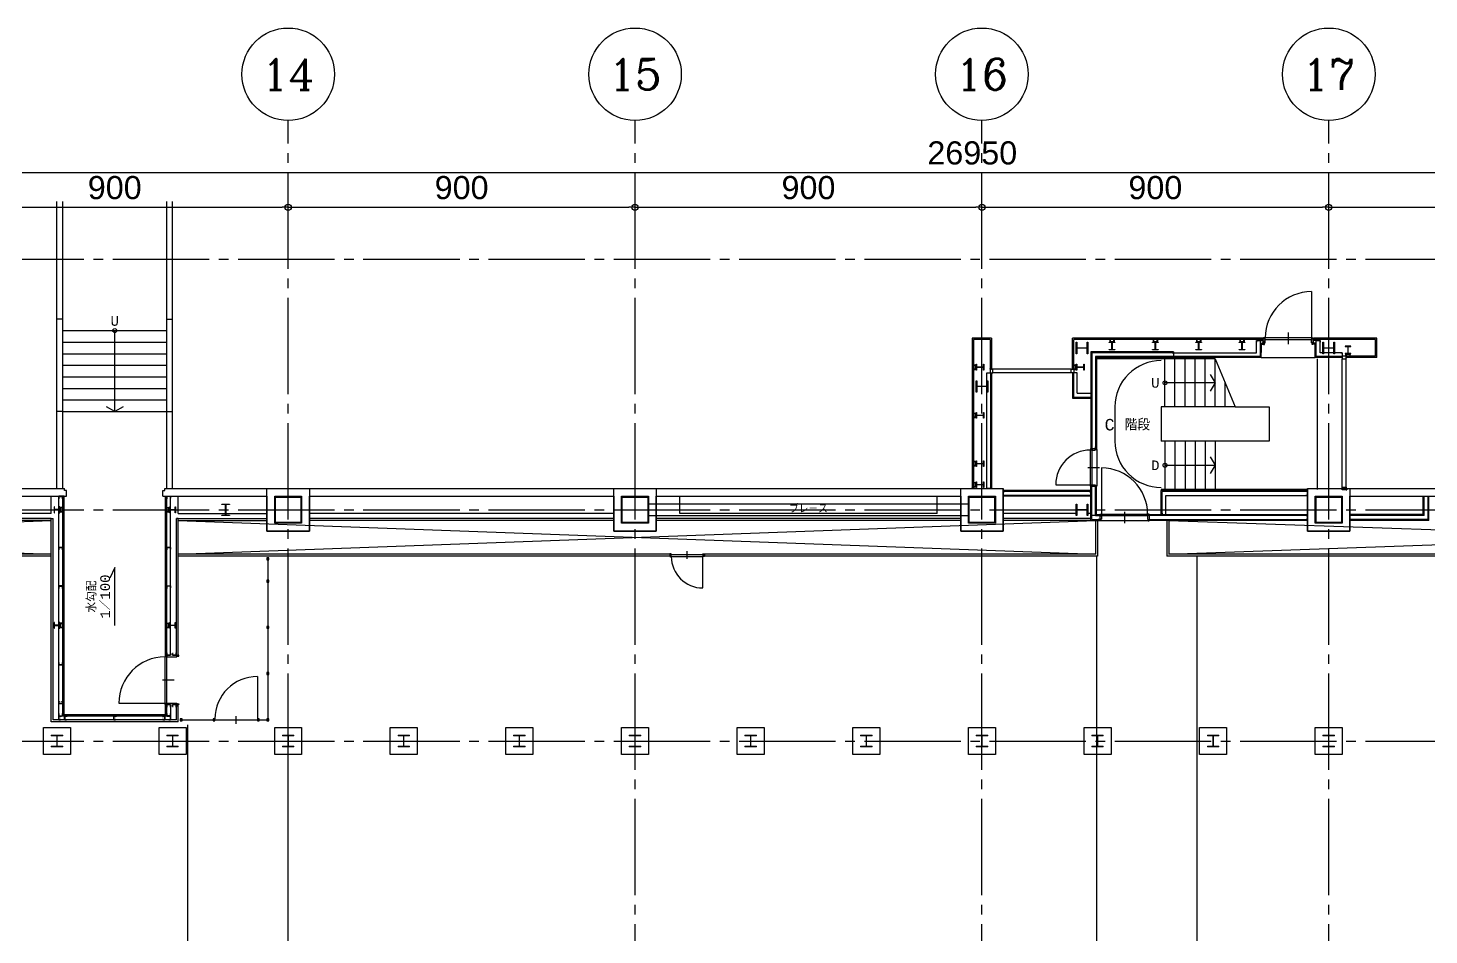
# Model space of a CAD drawing. Header units: millimetres. Extents: x -8103 to 195597, y 6477 to 112111.
# Drawn here: x 11085 to 14720, y 17647 to 20000 of the extents above; entities that cross this region are included whole.
import ezdxf
from ezdxf.enums import TextEntityAlignment as Align

# ---------------------------------------------------------------- set-up
doc = ezdxf.new("R2010")
doc.units = ezdxf.units.MM
doc.header["$LTSCALE"] = 100
doc.linetypes.add('X-N-FAB-L10$0$COL-CEN-LIN', pattern=[3.25, 2.5, -0.25, 0.25, -0.25])
for name, color, linetype in [('0-XREF', 7, 'Continuous'), ('X-N-FAB-L10$0$0-MC', 8, 'Continuous'), ('X-N-FAB-L10$0$0-NC', 8, 'Continuous'), ('X-N-FAB-L10$0$08', 8, 'Continuous'), ('X-N-FAB-L10$0$BEAM', 8, 'Continuous'), ('X-N-FAB-L10$0$BLOCK', 8, 'Continuous'), ('X-N-FAB-L10$0$CCL', 8, 'X-N-FAB-L10$0$COL-CEN-LIN'), ('X-N-FAB-L10$0$COL', 8, 'Continuous'), ('X-N-FAB-L10$0$COL-S', 8, 'Continuous')]:
    doc.layers.add(name, color=color, linetype=linetype)
doc.layers.add('X-N-FAB-L10$0$A-BLOCK', color=8, linetype='Continuous', plot=False)
doc.layers.add('X-N-FAB-L10$0$DIM', color=8, linetype='Continuous', plot=False)
doc.layers.add('X-N-FAB-L10$0$STEEL1', color=8, linetype='Continuous', lineweight=0)
doc.styles.add('X-N-FAB-L10$0$ATS', font='monotxt.shx', dxfattribs={"bigfont": 'BIGFONT.shx'})
doc.styles.add('X-N-FAB-L10$0$COL-NUM', font='romanc')
doc.styles.add('X-N-FAB-L10$0$DimStyUse', font='romans.shx', dxfattribs={"width": 0.7})
doc.styles.add('X-N-FAB-L10$0$Gen-Text', font='arial.ttf', dxfattribs={"height": 2.5})
doc.dimstyles.new('X-N-FAB-L10$0$cirl', dxfattribs={"dimtxt": 200, "dimasz": 50, "dimexe": 50, "dimexo": 0, "dimgap": 20, "dimtad": 1, "dimdsep": 46, "dimtxsty": 'X-N-FAB-L10$0$DimStyUse', "dimblk": 'X-N-FAB-L10$0$_Origin', "dimcen": 10, "dimdle": 50, "dimclrt": 2, "dimazin": 0, "dimtfac": 1, "dimtix": 1, "dimtmove": 2, "dimatfit": 3, "dimfxl": 10, "dimtolj": 1, "dimarcsym": 0})

# ---------------------------------------------------------------- blocks, each defined once
blk = doc.blocks.new('X-N-FAB-L10$0$_Origin')
at = {"color": 0, "linetype": 'ByBlock', "lineweight": -2}
blk.add_line((0, 0), (-1, 0), dxfattribs=at)
blk.add_circle((0, 0), 0.5, dxfattribs=at)
blk = doc.blocks.new('*D127')
at = {"layer": 'X-N-FAB-L10$0$DIM', "color": 0, "lineweight": -2, "transparency": 16777216}
for p, q in [((-26950, 8935), (-26950, 9045)), ((-26934, 9025), (-16, 9025)), ((0, 8935), (0, 9045))]:
    blk.add_line(p, q, dxfattribs=at)
at = {"layer": 'X-N-FAB-L10$0$DIM', "color": 0, "lineweight": -2, "transparency": 16777216, "xscale": 16, "yscale": 16, "zscale": 16, "rotation": 180}
blk.add_blockref('X-N-FAB-L10$0$_Origin', (-26950, 9025), dxfattribs=at)
at = {"layer": 'X-N-FAB-L10$0$DIM', "color": 0, "lineweight": -2, "transparency": 16777216, "xscale": 16, "yscale": 16, "zscale": 16}
blk.add_blockref('X-N-FAB-L10$0$_Origin', (0, 9025), dxfattribs=at)
at = {"layer": 'X-N-FAB-L10$0$DIM', "color": 2, "transparency": 16777216, "insert": (-13475, 9075.6), "char_height": 2.5, "attachment_point": 5, "style": 'X-N-FAB-L10$0$Gen-Text'}
blk.add_mtext('\\A1;{\\H24x;26950}', dxfattribs=at)
blk = doc.blocks.new('*D140')
at = {"layer": 'X-N-FAB-L10$0$DIM', "color": 0, "lineweight": -2, "transparency": 16777216}
for p, q in [((-16150, 8845), (-16150, 8955)), ((-15250, 8845), (-15250, 8955)), ((-16134, 8935), (-15266, 8935))]:
    blk.add_line(p, q, dxfattribs=at)
at = {"layer": 'X-N-FAB-L10$0$DIM', "color": 0, "lineweight": -2, "transparency": 16777216, "xscale": 16, "yscale": 16, "zscale": 16, "rotation": 180}
blk.add_blockref('X-N-FAB-L10$0$_Origin', (-16150, 8935), dxfattribs=at)
at = {"layer": 'X-N-FAB-L10$0$DIM', "color": 0, "lineweight": -2, "transparency": 16777216, "xscale": 16, "yscale": 16, "zscale": 16}
blk.add_blockref('X-N-FAB-L10$0$_Origin', (-15250, 8935), dxfattribs=at)
at = {"layer": 'X-N-FAB-L10$0$DIM', "color": 2, "transparency": 16777216, "insert": (-15700, 8985.6), "char_height": 2.5, "attachment_point": 5, "style": 'X-N-FAB-L10$0$Gen-Text'}
blk.add_mtext('\\A1;{\\H24x;900}', dxfattribs=at)
blk = doc.blocks.new('X-N-FAB-L10$0$cn-y')
at = {"layer": 'X-N-FAB-L10$0$0-MC'}
blk.add_circle((-50, 0), 50, dxfattribs=at)
at = {"layer": 'X-N-FAB-L10$0$0-NC', "style": 'X-N-FAB-L10$0$COL-NUM'}
blk.add_attdef('GRID-Y', text='', height=50, dxfattribs=at).set_placement((-50, 0), align=Align.MIDDLE_CENTER)
blk = doc.blocks.new('*D141')
at = {"layer": 'X-N-FAB-L10$0$DIM', "color": 0, "lineweight": -2, "transparency": 16777216}
for p, q in [((-15250, 8845), (-15250, 8955)), ((-14350, 8845), (-14350, 8955)), ((-15234, 8935), (-14366, 8935))]:
    blk.add_line(p, q, dxfattribs=at)
at = {"layer": 'X-N-FAB-L10$0$DIM', "color": 0, "lineweight": -2, "transparency": 16777216, "xscale": 16, "yscale": 16, "zscale": 16, "rotation": 180}
blk.add_blockref('X-N-FAB-L10$0$_Origin', (-15250, 8935), dxfattribs=at)
at = {"layer": 'X-N-FAB-L10$0$DIM', "color": 0, "lineweight": -2, "transparency": 16777216, "xscale": 16, "yscale": 16, "zscale": 16}
blk.add_blockref('X-N-FAB-L10$0$_Origin', (-14350, 8935), dxfattribs=at)
at = {"layer": 'X-N-FAB-L10$0$DIM', "color": 2, "transparency": 16777216, "insert": (-14800, 8985.6), "char_height": 2.5, "attachment_point": 5, "style": 'X-N-FAB-L10$0$Gen-Text'}
blk.add_mtext('\\A1;{\\H24x;900}', dxfattribs=at)
blk = doc.blocks.new('*D142')
at = {"layer": 'X-N-FAB-L10$0$DIM', "color": 0, "lineweight": -2, "transparency": 16777216}
for p, q in [((-14350, 8845), (-14350, 8955)), ((-13450, 8845), (-13450, 8955)), ((-14334, 8935), (-13466, 8935))]:
    blk.add_line(p, q, dxfattribs=at)
at = {"layer": 'X-N-FAB-L10$0$DIM', "color": 0, "lineweight": -2, "transparency": 16777216, "xscale": 16, "yscale": 16, "zscale": 16, "rotation": 180}
blk.add_blockref('X-N-FAB-L10$0$_Origin', (-14350, 8935), dxfattribs=at)
at = {"layer": 'X-N-FAB-L10$0$DIM', "color": 0, "lineweight": -2, "transparency": 16777216, "xscale": 16, "yscale": 16, "zscale": 16}
blk.add_blockref('X-N-FAB-L10$0$_Origin', (-13450, 8935), dxfattribs=at)
at = {"layer": 'X-N-FAB-L10$0$DIM', "color": 2, "transparency": 16777216, "insert": (-13900, 8985.6), "char_height": 2.5, "attachment_point": 5, "style": 'X-N-FAB-L10$0$Gen-Text'}
blk.add_mtext('\\A1;{\\H24x;900}', dxfattribs=at)
blk = doc.blocks.new('*D143')
at = {"layer": 'X-N-FAB-L10$0$DIM', "color": 0, "lineweight": -2, "transparency": 16777216}
for p, q in [((-13450, 8845), (-13450, 8955)), ((-12550, 8845), (-12550, 8955)), ((-13434, 8935), (-12566, 8935))]:
    blk.add_line(p, q, dxfattribs=at)
at = {"layer": 'X-N-FAB-L10$0$DIM', "color": 0, "lineweight": -2, "transparency": 16777216, "xscale": 16, "yscale": 16, "zscale": 16, "rotation": 180}
blk.add_blockref('X-N-FAB-L10$0$_Origin', (-13450, 8935), dxfattribs=at)
at = {"layer": 'X-N-FAB-L10$0$DIM', "color": 0, "lineweight": -2, "transparency": 16777216, "xscale": 16, "yscale": 16, "zscale": 16}
blk.add_blockref('X-N-FAB-L10$0$_Origin', (-12550, 8935), dxfattribs=at)
at = {"layer": 'X-N-FAB-L10$0$DIM', "color": 2, "transparency": 16777216, "insert": (-13000, 8985.6), "char_height": 2.5, "attachment_point": 5, "style": 'X-N-FAB-L10$0$Gen-Text'}
blk.add_mtext('\\A1;{\\H24x;900}', dxfattribs=at)
blk = doc.blocks.new('*D144')
at = {"layer": 'X-N-FAB-L10$0$DIM', "color": 0, "lineweight": -2, "transparency": 16777216}
for p, q in [((-12550, 8845), (-12550, 8955)), ((-11650, 8845), (-11650, 8955)), ((-12534, 8935), (-11666, 8935))]:
    blk.add_line(p, q, dxfattribs=at)
at = {"layer": 'X-N-FAB-L10$0$DIM', "color": 0, "lineweight": -2, "transparency": 16777216, "xscale": 16, "yscale": 16, "zscale": 16, "rotation": 180}
blk.add_blockref('X-N-FAB-L10$0$_Origin', (-12550, 8935), dxfattribs=at)
at = {"layer": 'X-N-FAB-L10$0$DIM', "color": 0, "lineweight": -2, "transparency": 16777216, "xscale": 16, "yscale": 16, "zscale": 16}
blk.add_blockref('X-N-FAB-L10$0$_Origin', (-11650, 8935), dxfattribs=at)
at = {"layer": 'X-N-FAB-L10$0$DIM', "color": 2, "transparency": 16777216, "insert": (-12100, 8985.6), "char_height": 2.5, "attachment_point": 5, "style": 'X-N-FAB-L10$0$Gen-Text'}
blk.add_mtext('\\A1;{\\H24x;900}', dxfattribs=at)
blk = doc.blocks.new('X-N-FAB-L10$0$A$C08dda4ec')
at = {"layer": 'X-N-FAB-L10$0$COL'}
blk.add_lwpolyline([(0, 70), (70, 70), (70, 0), (0, 0)], close=True, dxfattribs=at)
at = {"layer": 'X-N-FAB-L10$0$STEEL1'}
blk.add_lwpolyline([(20, 50), (50, 50), (50, 48.5), (35.5, 48.5), (35.5, 21.5), (50, 21.5), (50, 20), (20, 20), (20, 21.5), (34.5, 21.5), (34.5, 48.5), (20, 48.5)], close=True, dxfattribs=at)
blk = doc.blocks.new('*U87')
at = {"layer": 'X-N-FAB-L10$0$COL', "ltscale": 0.1}
blk.add_lwpolyline([(0, 0), (110, 0), (110, -110), (0, -110)], close=True, dxfattribs=at)
blk = doc.blocks.new('X-N-FAB-L10$0$A$C5b9bb6f0')
at = {"layer": 'X-N-FAB-L10$0$08'}
for p, q in [((13829.1, 9969), (13829.1, 10714)), ((13844.1, 9969), (13844.1, 10714)), ((14114.1, 9969), (14114.1, 10714)), ((14129.1, 9969), (14129.1, 10714)), ((17084.1, 10480), (17084.1, 10360)), ((13844.1, 10409), (13829.1, 10409)), ((14114.1, 10409), (14129.1, 10409)), ((13844.1, 10379), (14114.1, 10379)), ((13979.1, 10169), (13979.1, 10379)), ((17024.1, 10374), (17024.1, 10344)), ((13844.1, 10349), (14114.1, 10349)), ((16204.1, 10359), (16204.1, 9969)), ((16254.1, 10359), (16204.1, 10359)), ((16207.6, 10355.5), (16207.6, 9969)), ((16250.6, 10355.5), (16207.6, 10355.5)), ((16250.6, 10355.5), (16250.6, 10281)), ((16254.1, 10359), (16254.1, 10281)), ((16958.6, 10359), (16464.1, 10359)), ((16464.1, 10281), (16464.1, 10359)), ((16958.6, 10355.5), (16467.6, 10355.5)), ((16467.6, 10281), (16467.6, 10355.5)), ((16511.6, 10324), (16511.6, 10073)), ((16726.6, 10324), (16511.6, 10324)), ((16726.6, 10324), (16726.6, 10309)), ((16941.6, 10321.5), (16941.6, 10353)), ((16941.6, 10353), (16960.1, 10353)), ((16951.6, 10311.5), (16951.6, 10353)), ((16951.6, 10346.5), (16960.1, 10346.5)), ((16954.1, 10309), (16954.1, 10344)), ((16954.1, 10344), (16958.6, 10344)), ((16954.1, 10344), (16960.1, 10344)), ((16954.1, 10344), (16954.1, 10322)), ((16958.6, 10344), (16958.6, 10359)), ((16958.6, 10359), (16958.6, 10355.5)), ((17106.6, 10353), (17088.1, 10353)), ((17096.6, 10346.5), (17088.1, 10346.5)), ((17094.1, 10344), (17088.1, 10344)), ((17254.1, 10359), (17089.6, 10359)), ((17089.6, 10344), (17089.6, 10359)), ((17089.6, 10359), (17089.6, 10355.5)), ((17250.6, 10355.5), (17089.6, 10355.5)), ((17094.1, 10344), (17089.6, 10344)), ((17094.1, 10344), (17094.1, 10322)), ((17094.1, 10309), (17094.1, 10344)), ((17096.6, 10311.5), (17096.6, 10353)), ((17106.6, 10321.5), (17106.6, 10353)), ((17250.6, 10312.5), (17250.6, 10355.5)), ((17254.1, 10309), (17254.1, 10359)), ((13844.1, 10319), (14114.1, 10319)), ((13844.1, 10289), (14114.1, 10289)), ((16514.1, 10321.5), (16514.1, 10073)), ((16726.6, 10321.5), (16514.1, 10321.5)), ((16524.1, 10311.5), (16524.1, 10073)), ((16951.6, 10311.5), (16524.1, 10311.5)), ((16526.6, 10309), (16526.6, 10073)), ((16954.1, 10309), (16526.6, 10309)), ((16834.1, 10306), (16526.6, 10306)), ((16704.1, 10181), (16704.1, 10306)), ((16726.6, 10321.5), (16941.6, 10321.5)), ((16730.1, 10181), (16730.1, 10306)), ((16756.1, 10181), (16756.1, 10306)), ((16782.1, 10181), (16782.1, 10306)), ((16808.1, 10181), (16808.1, 10306)), ((16834.1, 10306), (16886.1, 10181)), ((16834.1, 10181), (16834.1, 10306)), ((16954.1, 10309), (17094.1, 10309)), ((17164.1, 10309), (17094.1, 10309)), ((17164.1, 10311.5), (17096.6, 10311.5)), ((17099.1, 10306), (17099.1, 9967)), ((17164.1, 10321.5), (17106.6, 10321.5)), ((17164.1, 9967.5), (17164.1, 10305.5)), ((17174.1, 10309), (17174.1, 10312.5)), ((17174.1, 9967.5), (17174.1, 10305.5)), ((17176.1, 10309), (17176.1, 10312.5)), ((17250.6, 10312.5), (17176.1, 10312.5)), ((17254.1, 10309), (17176.1, 10309)), ((13844.1, 10259), (14114.1, 10259)), ((16241.6, 9969), (16241.6, 10269)), ((16254.1, 10281), (16250.6, 10281)), ((16254.1, 10279), (16250.6, 10279)), ((16251.6, 10269), (16251.6, 9969)), ((16254.1, 10269), (16254.1, 9969)), ((16460.6, 10279), (16257.6, 10279)), ((16460.6, 10269), (16257.6, 10269)), ((16464.1, 10281), (16467.6, 10281)), ((16464.1, 10279), (16467.6, 10279)), ((16464.1, 10269), (16464.1, 10204)), ((16466.6, 10269), (16466.6, 10206.5)), ((16476.6, 10216.5), (16476.6, 10269)), ((13844.1, 10229), (14114.1, 10229)), ((16476.6, 10216.5), (16511.6, 10216.5)), ((16834.1, 10243.5), (16704.1, 10243.5)), ((16860.1, 10181), (16860.1, 10243.5)), ((13844.1, 10199), (14114.1, 10199)), ((16464.1, 10204), (16511.6, 10204)), ((16466.6, 10206.5), (16511.6, 10206.5)), ((16694.1, 10181), (16694.1, 10092)), ((16886.1, 10181), (16694.1, 10181)), ((16886.1, 10181), (16974.1, 10181)), ((16974.1, 10181), (16974.1, 10092)), ((13844.1, 10169), (13829.1, 10169)), ((13844.1, 10169), (14114.1, 10169)), ((14114.1, 10169), (14129.1, 10169)), ((16527.6, 10070.5), (16527.6, 9977.5)), ((16844.1, 10092), (16694.1, 10092)), ((16704.1, 10092), (16704.1, 9967)), ((16730.1, 10092), (16730.1, 9967)), ((16756.1, 10092), (16756.1, 9967)), ((16782.1, 10092), (16782.1, 9967)), ((16808.1, 10092), (16808.1, 9967)), ((16834.1, 10092), (16834.1, 9967)), ((16974.1, 10092), (16844.1, 10092)), ((16504.1, 10024), (16534.1, 10024)), ((16539.1, 10022.5), (16539.1, 9902.5)), ((16704.1, 10029.5), (16834.1, 10029.5)), ((11449.1, 9969), (13849.1, 9969)), ((13849.1, 9964), (13849.1, 9969)), ((13854.1, 9964), (13849.1, 9964)), ((13854.1, 9949), (13854.1, 9964)), ((14104.1, 9949), (14104.1, 9964)), ((14104.1, 9964), (14109.1, 9964)), ((14109.1, 9969), (16284.1, 9969)), ((14109.1, 9964), (14109.1, 9969)), ((16511.6, 9964), (16284.1, 9964)), ((16511.6, 9961.5), (16284.1, 9961.5)), ((16420.6, 9979), (16510.6, 9979)), ((16511.6, 9886.5), (16511.6, 9975)), ((16514.1, 9889), (16514.1, 9975)), ((16524.1, 9899), (16524.1, 9975)), ((16526.6, 9901.5), (16526.6, 9975)), ((17074.1, 9967), (16694.1, 9967)), ((16694.1, 9967), (16694.1, 9964)), ((17074.1, 9964), (16694.1, 9964)), ((16694.1, 9901.5), (16694.1, 9964)), ((17074.1, 9961.5), (16696.6, 9961.5)), ((16696.6, 9901.5), (16696.6, 9961.5)), ((17074.1, 9969), (19249.1, 9969)), ((17174.1, 9969), (17174.1, 9965.5)), ((17176.1, 9969), (17176.1, 9965.5)), ((13584.1, 9949), (13854.1, 9949)), ((13814.1, 9904.5), (13814.1, 9949)), ((13834.1, 9369), (13834.1, 9949)), ((13844.1, 9379), (13844.1, 9949)), ((13847.6, 9382.5), (13847.6, 9947)), ((14104.1, 9949), (14374.1, 9949)), ((14110.6, 9538), (14110.6, 9949)), ((14114.1, 9538), (14114.1, 9949)), ((14124.1, 9536.5), (14124.1, 9949)), ((14144.1, 9904.5), (14144.1, 9949)), ((14484.1, 9949), (15274.1, 9949)), ((15384.1, 9949), (16174.1, 9949)), ((16511.6, 9951.5), (16284.1, 9951.5)), ((16511.6, 9949), (16284.1, 9949)), ((16706.6, 9951.5), (17074.1, 9951.5)), ((16706.6, 9901.5), (16706.6, 9951.5)), ((17184.1, 9949), (17974.1, 9949)), ((17374.1, 9901.5), (17374.1, 9949)), ((17376.6, 9899), (17376.6, 9949)), ((17386.6, 9889), (17386.6, 9949)), ((17389.1, 9886.5), (17389.1, 9949)), ((13814.1, 9904.5), (13584.1, 9904.5)), ((13814.1, 9891.5), (13584.1, 9891.5)), ((13814.1, 9364), (13814.1, 9891.5)), ((13814.1, 9891.5), (13819.1, 9891.5)), ((13819.1, 9369), (13819.1, 9891.5)), ((14139.1, 9536.5), (14139.1, 9891.5)), ((14144.1, 9891.5), (14139.1, 9891.5)), ((14144.1, 9904.5), (14374.1, 9904.5)), ((14144.1, 9536.5), (14144.1, 9891.5)), ((14144.1, 9891.5), (14374.1, 9891.5)), ((15274.1, 9904.5), (14484.1, 9904.5)), ((15274.1, 9891.5), (14484.1, 9891.5)), ((16174.1, 9891.5), (15384.1, 9891.5)), ((16112.6, 9904.5), (15445.6, 9904.5)), ((16474.1, 9904.5), (16284.1, 9904.5)), ((16511.6, 9891.5), (16284.1, 9891.5)), ((16511.6, 9904.5), (16504.1, 9904.5)), ((16514.1, 9889), (16535.1, 9889)), ((16524.1, 9899), (16535.1, 9899)), ((16526.6, 9901.5), (16535.1, 9901.5)), ((16599.1, 9909), (16599.1, 9879.4)), ((16663.1, 9901.5), (17074.1, 9901.5)), ((17074.1, 9899), (16663.1, 9899)), ((16663.1, 9889), (17074.1, 9889)), ((17374.1, 9901.5), (17184.1, 9901.5)), ((17376.6, 9899), (17184.1, 9899)), ((17386.6, 9889), (17184.1, 9889)), ((11434.1, 9799), (13814.1, 9886.5)), ((11434.1, 9886.5), (13814.1, 9799)), ((13814.1, 9886.5), (13584.1, 9886.5)), ((14144.1, 9799), (16524.1, 9886.5)), ((14144.1, 9886.5), (16524.1, 9799)), ((14144.1, 9886.5), (14374.1, 9886.5)), ((15274.1, 9886.5), (14484.1, 9886.5)), ((16174.1, 9886.5), (15384.1, 9886.5)), ((16511.6, 9886.5), (16284.1, 9886.5)), ((16511.6, 9886.5), (16534.1, 9886.5)), ((16524.1, 9886.5), (16524.1, 9799)), ((16529.1, 9886.5), (16529.1, 9794)), ((16660.6, 9885.5), (16537.6, 9885.5)), ((17074.1, 9886.5), (16664.1, 9886.5)), ((16709.1, 9886.5), (16709.1, 9794)), ((16714.1, 9799), (19214.1, 9886.5)), ((16714.1, 9886.5), (19214.1, 9799)), ((16714.1, 9886.5), (16714.1, 9799)), ((17389.1, 9886.5), (17184.1, 9886.5)), ((13814.1, 9799), (12539.1, 9799)), ((13814.1, 9794), (12539.1, 9794)), ((15419.1, 9799), (14144.1, 9799)), ((15419.1, 9794), (14144.1, 9794)), ((14376.6, 9789), (14376.6, 9369)), ((15464.1, 9786.5), (15464.1, 9806.5)), ((15505, 9711.2), (15505, 9793)), ((16524.1, 9799), (15509.1, 9799)), ((16529.1, 9794), (15509.1, 9794)), ((16526.6, 9794), (16526.6, 8059)), ((17849.1, 9794), (16709.1, 9794)), ((17849.1, 9799), (16714.1, 9799)), ((16786.6, 9794), (16786.6, 8059)), ((14139.1, 9536.5), (14144.1, 9536.5)), ((14103.1, 9472.5), (14133.1, 9472.5)), ((14349.1, 9481.5), (14349.1, 9371.5)), ((14114.1, 9379), (13844.1, 9379)), ((14110.6, 9382.5), (13847.6, 9382.5)), ((13989.6, 9412.5), (14109.6, 9412.5)), ((14110.6, 9382.5), (14110.6, 9407)), ((14114.1, 9379), (14114.1, 9407)), ((14124.1, 9408.5), (14124.1, 9379)), ((14139.1, 9408.5), (14144.1, 9408.5)), ((14139.1, 9369), (14139.1, 9408.5)), ((14144.1, 9364), (14144.1, 9408.5)), ((14293.1, 9379), (14293.1, 9359)), ((14144.1, 9364), (13814.1, 9364)), ((14139.1, 9369), (13819.1, 9369)), ((14149.1, 9369), (14376.6, 9369)), ((14169.1, 8059), (14169.1, 9356.5)), ((14429.1, 8059), (14429.1, 9279))]:
    blk.add_line(p, q, dxfattribs=at)
for points in [[(16960.1, 10345.5), (16960.1, 10343), (16962.6, 10343), (16962.6, 10347.5), (16964.1, 10347.5), (16964.1, 10355.5), (16962.6, 10355.5), (16962.6, 10360), (16960.1, 10360), (16960.1, 10357.5)], [(17088.1, 10345.5), (17088.1, 10343), (17085.6, 10343), (17085.6, 10347.5), (17084.1, 10347.5), (17084.1, 10355.5), (17085.6, 10355.5), (17085.6, 10360), (17088.1, 10360), (17088.1, 10357.5)], [(16950.6, 10349), (16951.6, 10349), (16951.6, 10353), (16941.6, 10353), (16941.6, 10349), (16942.6, 10349)], [(16956.1, 10352), (16956.1, 10353), (16960.1, 10353), (16960.1, 10346.5), (16956.1, 10346.5), (16956.1, 10347.5)], [(16960.1, 10357.5), (16958.6, 10355.5), (16960.1, 10355.5), (16960.1, 10357.5), (16958.6, 10357.5), (16958.6, 10355.5)], [(17088.1, 10357.5), (17089.6, 10355.5), (17088.1, 10355.5), (17088.1, 10357.5), (17089.6, 10357.5), (17089.6, 10355.5)], [(17092.1, 10352), (17092.1, 10353), (17088.1, 10353), (17088.1, 10346.5), (17092.1, 10346.5), (17092.1, 10347.5)], [(17097.6, 10349), (17096.6, 10349), (17096.6, 10353), (17106.6, 10353), (17106.6, 10349), (17105.6, 10349)], [(16722.6, 10320.5), (16722.6, 10321.5), (16726.6, 10321.5), (16726.6, 10311.5), (16722.6, 10311.5), (16722.6, 10312.5)], [(17160.1, 10320.5), (17160.1, 10321.5), (17164.1, 10321.5), (17164.1, 10311.5), (17160.1, 10311.5), (17160.1, 10312.5)], [(17176.1, 10310.5), (17174.1, 10312.5), (17176.1, 10312.5), (17176.1, 10310.5), (17174.1, 10310.5), (17174.1, 10312.5)], [(16242.6, 10265), (16241.6, 10265), (16241.6, 10269), (16251.6, 10269), (16251.6, 10265), (16250.6, 10265)], [(16252.6, 10281), (16250.6, 10279), (16250.6, 10281), (16252.6, 10281), (16252.6, 10279), (16250.6, 10279)], [(16465.6, 10281), (16467.6, 10279), (16467.6, 10281), (16465.6, 10281), (16465.6, 10279), (16467.6, 10279)], [(16475.6, 10265), (16476.6, 10265), (16476.6, 10269), (16466.6, 10269), (16466.6, 10265), (16467.6, 10265)], [(16821.6, 10265.2), (16834.1, 10243.5), (16821.6, 10221.9)], [(14000.8, 10181.5), (13979.1, 10169), (13957.5, 10181.5)], [(16513.1, 10073), (16510.6, 10073), (16510.6, 10070.5), (16515.1, 10070.5), (16515.1, 10069), (16523.1, 10069), (16523.1, 10070.5), (16527.6, 10070.5), (16527.6, 10073), (16525.1, 10073)], [(16515.1, 10077), (16514.1, 10077), (16514.1, 10073), (16524.1, 10073), (16524.1, 10077), (16523.1, 10077)], [(16821.6, 10051.2), (16834.1, 10029.5), (16821.6, 10007.9)], [(16174.1, 9949), (16174.1, 9859), (16284.1, 9859), (16284.1, 9969)], [(16250.6, 9973), (16251.6, 9973), (16251.6, 9969), (16241.6, 9969), (16241.6, 9973), (16242.6, 9973)], [(16288.1, 9952.5), (16288.1, 9951.5), (16284.1, 9951.5), (16284.1, 9961.5), (16288.1, 9961.5), (16288.1, 9960.5)], [(16507.6, 9960.5), (16507.6, 9961.5), (16511.6, 9961.5), (16511.6, 9951.5), (16507.6, 9951.5), (16507.6, 9952.5)], [(16513.1, 9975), (16510.6, 9975), (16510.6, 9977.5), (16515.1, 9977.5), (16515.1, 9979), (16523.1, 9979), (16523.1, 9977.5), (16527.6, 9977.5), (16527.6, 9975), (16525.1, 9975)], [(16515.1, 9971), (16514.1, 9971), (16514.1, 9975), (16524.1, 9975), (16524.1, 9971), (16523.1, 9971)], [(17070.1, 9952.5), (17070.1, 9951.5), (17074.1, 9951.5), (17074.1, 9961.5), (17070.1, 9961.5), (17070.1, 9960.5)], [(17074.1, 9969), (17074.1, 9859), (17184.1, 9859), (17184.1, 9949)], [(17176.1, 9967.5), (17174.1, 9965.5), (17176.1, 9965.5), (17176.1, 9967.5), (17174.1, 9967.5), (17174.1, 9965.5)], [(14374.1, 9949), (14374.1, 9859), (14484.1, 9859), (14484.1, 9949)], [(15274.1, 9949), (15274.1, 9859), (15384.1, 9859), (15384.1, 9949)], [(15445.6, 9904.5), (15445.6, 9949)], [(16112.6, 9904.5), (16112.6, 9949)], [(17377.6, 9945), (17376.6, 9945), (17376.6, 9949), (17386.6, 9949), (17386.6, 9945), (17385.6, 9945)], [(16523.1, 9903), (16524.1, 9903), (16524.1, 9899), (16514.1, 9899), (16514.1, 9903), (16515.1, 9903)], [(16531.1, 9898), (16531.1, 9899), (16535.1, 9899), (16535.1, 9889), (16531.1, 9889), (16531.1, 9890)], [(16535.1, 9900), (16535.1, 9902.5), (16537.6, 9902.5), (16537.6, 9898), (16539.1, 9898), (16539.1, 9890), (16537.6, 9890), (16537.6, 9885.5), (16535.1, 9885.5), (16535.1, 9888)], [(16663.1, 9900), (16663.1, 9902.5), (16660.6, 9902.5), (16660.6, 9898), (16659.1, 9898), (16659.1, 9890), (16660.6, 9890), (16660.6, 9885.5), (16663.1, 9885.5), (16663.1, 9888)], [(16667.1, 9898), (16667.1, 9899), (16663.1, 9899), (16663.1, 9889), (16667.1, 9889), (16667.1, 9890)], [(16697.6, 9905.5), (16696.6, 9905.5), (16696.6, 9901.5), (16706.6, 9901.5), (16706.6, 9905.5), (16705.6, 9905.5)], [(17070.1, 9898), (17070.1, 9899), (17074.1, 9899), (17074.1, 9889), (17070.1, 9889), (17070.1, 9890)], [(17188.1, 9898), (17188.1, 9899), (17184.1, 9899), (17184.1, 9889), (17188.1, 9889), (17188.1, 9890)], [(13979.1, 9614), (13979.1, 9764), (13966.7, 9736.7)], [(14112.1, 9536.5), (14109.6, 9536.5), (14109.6, 9534), (14114.1, 9534), (14114.1, 9532.5), (14140.6, 9532.5), (14140.6, 9534), (14145.1, 9534), (14145.1, 9536.5), (14142.6, 9536.5)], [(14112.1, 9408.5), (14109.6, 9408.5), (14109.6, 9411), (14114.1, 9411), (14114.1, 9412.5), (14140.6, 9412.5), (14140.6, 9411), (14145.1, 9411), (14145.1, 9408.5), (14142.6, 9408.5)]]:
    blk.add_lwpolyline(points, dxfattribs=at)
for points in [[(17085.1, 10360), (16963.1, 10360), (16963.1, 10356), (17085.1, 10356)], [(16504.1, 10349), (16504.1, 10319), (16502.6, 10319), (16502.6, 10333.5), (16475.6, 10333.5), (16475.6, 10319), (16474.1, 10319), (16474.1, 10349), (16475.6, 10349), (16475.6, 10334.5), (16502.6, 10334.5), (16502.6, 10349)], [(16559.1, 10349), (16574.1, 10349), (16574.1, 10348.1), (16566.9, 10348.1), (16566.9, 10329.9), (16574.1, 10329.9), (16574.1, 10329), (16559.1, 10329), (16559.1, 10329.9), (16566.3, 10329.9), (16566.3, 10348.1), (16559.1, 10348.1)], [(16561, 10354), (16561, 10349), (16566, 10349), (16566, 10349.6), (16561.6, 10349.6), (16561.6, 10354)], [(16561.6, 10350.5), (16571.6, 10350.5), (16571.6, 10355.5), (16561.6, 10355.5)], [(16572.2, 10354), (16572.2, 10349), (16567.2, 10349), (16567.2, 10349.6), (16571.6, 10349.6), (16571.6, 10354)], [(16671.6, 10349), (16686.6, 10349), (16686.6, 10348.1), (16679.4, 10348.1), (16679.4, 10329.9), (16686.6, 10329.9), (16686.6, 10329), (16671.6, 10329), (16671.6, 10329.9), (16678.8, 10329.9), (16678.8, 10348.1), (16671.6, 10348.1)], [(16673.5, 10354), (16673.5, 10349), (16678.5, 10349), (16678.5, 10349.6), (16674.1, 10349.6), (16674.1, 10354)], [(16674.1, 10350.5), (16684.1, 10350.5), (16684.1, 10355.5), (16674.1, 10355.5)], [(16684.7, 10354), (16684.7, 10349), (16679.7, 10349), (16679.7, 10349.6), (16684.1, 10349.6), (16684.1, 10354)], [(16784.1, 10349), (16799.1, 10349), (16799.1, 10348.1), (16791.9, 10348.1), (16791.9, 10329.9), (16799.1, 10329.9), (16799.1, 10329), (16784.1, 10329), (16784.1, 10329.9), (16791.3, 10329.9), (16791.3, 10348.1), (16784.1, 10348.1)], [(16786, 10354), (16786, 10349), (16791, 10349), (16791, 10349.6), (16786.6, 10349.6), (16786.6, 10354)], [(16786.6, 10350.5), (16796.6, 10350.5), (16796.6, 10355.5), (16786.6, 10355.5)], [(16797.2, 10354), (16797.2, 10349), (16792.2, 10349), (16792.2, 10349.6), (16796.6, 10349.6), (16796.6, 10354)], [(16896.6, 10349), (16911.6, 10349), (16911.6, 10348.1), (16904.4, 10348.1), (16904.4, 10329.9), (16911.6, 10329.9), (16911.6, 10329), (16896.6, 10329), (16896.6, 10329.9), (16903.8, 10329.9), (16903.8, 10348.1), (16896.6, 10348.1)], [(16898.5, 10354), (16898.5, 10349), (16903.5, 10349), (16903.5, 10349.6), (16899.1, 10349.6), (16899.1, 10354)], [(16899.1, 10350.5), (16909.1, 10350.5), (16909.1, 10355.5), (16899.1, 10355.5)], [(16909.7, 10354), (16909.7, 10349), (16904.7, 10349), (16904.7, 10349.6), (16909.1, 10349.6), (16909.1, 10354)], [(17144.1, 10349), (17144.1, 10319), (17142.6, 10319), (17142.6, 10333.5), (17115.6, 10333.5), (17115.6, 10319), (17114.1, 10319), (17114.1, 10349), (17115.6, 10349), (17115.6, 10334.5), (17142.6, 10334.5), (17142.6, 10349)], [(17171.6, 10319), (17186.6, 10319), (17186.6, 10319.9), (17179.4, 10319.9), (17179.4, 10338.1), (17186.6, 10338.1), (17186.6, 10339), (17171.6, 10339), (17171.6, 10338.1), (17178.8, 10338.1), (17178.8, 10319.9), (17171.6, 10319.9)], [(16212.6, 10279), (16212.6, 10289), (16207.6, 10289), (16207.6, 10279)], [(16209.1, 10289.6), (16214.1, 10289.6), (16214.1, 10284.6), (16213.5, 10284.6), (16213.5, 10289), (16209.1, 10289)], [(16214.1, 10276.5), (16214.1, 10291.5), (16215, 10291.5), (16215, 10284.3), (16233.2, 10284.3), (16233.2, 10291.5), (16234.1, 10291.5), (16234.1, 10276.5), (16233.2, 10276.5), (16233.2, 10283.7), (16215, 10283.7), (16215, 10276.5)], [(16472.6, 10279), (16472.6, 10289), (16467.6, 10289), (16467.6, 10279)], [(16469.1, 10289.6), (16474.1, 10289.6), (16474.1, 10284.6), (16473.5, 10284.6), (16473.5, 10289), (16469.1, 10289)], [(16474.1, 10276.5), (16474.1, 10291.5), (16475, 10291.5), (16475, 10284.3), (16493.2, 10284.3), (16493.2, 10291.5), (16494.1, 10291.5), (16494.1, 10276.5), (16493.2, 10276.5), (16493.2, 10283.7), (16475, 10283.7), (16475, 10276.5)], [(17164.1, 10305.5), (17174.1, 10305.5), (17174.1, 10312.5), (17164.1, 10312.5)], [(17173.5, 10314), (17173.5, 10319), (17178.5, 10319), (17178.5, 10318.4), (17174.1, 10318.4), (17174.1, 10314)], [(17174.1, 10317.5), (17184.1, 10317.5), (17184.1, 10312.5), (17174.1, 10312.5)], [(17184.7, 10314), (17184.7, 10319), (17179.7, 10319), (17179.7, 10318.4), (17184.1, 10318.4), (17184.1, 10314)], [(16209.1, 10278.4), (16214.1, 10278.4), (16214.1, 10283.4), (16213.5, 10283.4), (16213.5, 10279), (16209.1, 10279)], [(16257.6, 10269), (16257.6, 10279), (16250.6, 10279), (16250.6, 10269)], [(16460.6, 10269), (16460.6, 10279), (16467.6, 10279), (16467.6, 10269)], [(16469.1, 10278.4), (16474.1, 10278.4), (16474.1, 10283.4), (16473.5, 10283.4), (16473.5, 10279), (16469.1, 10279)], [(16244.1, 10249), (16244.1, 10219), (16242.6, 10219), (16242.6, 10233.5), (16215.6, 10233.5), (16215.6, 10219), (16214.1, 10219), (16214.1, 10249), (16215.6, 10249), (16215.6, 10234.5), (16242.6, 10234.5), (16242.6, 10249)], [(16212.6, 10154), (16212.6, 10164), (16207.6, 10164), (16207.6, 10154)], [(16209.1, 10164.6), (16214.1, 10164.6), (16214.1, 10159.6), (16213.5, 10159.6), (16213.5, 10164), (16209.1, 10164)], [(16209.1, 10153.4), (16214.1, 10153.4), (16214.1, 10158.4), (16213.5, 10158.4), (16213.5, 10154), (16209.1, 10154)], [(16214.1, 10151.5), (16214.1, 10166.5), (16215, 10166.5), (16215, 10159.3), (16233.2, 10159.3), (16233.2, 10166.5), (16234.1, 10166.5), (16234.1, 10151.5), (16233.2, 10151.5), (16233.2, 10158.7), (16215, 10158.7), (16215, 10151.5)], [(16510.6, 9978), (16510.6, 10070), (16514.6, 10070), (16514.6, 9978)], [(16212.6, 10029), (16212.6, 10039), (16207.6, 10039), (16207.6, 10029)], [(16209.1, 10039.6), (16214.1, 10039.6), (16214.1, 10034.6), (16213.5, 10034.6), (16213.5, 10039), (16209.1, 10039)], [(16209.1, 10028.4), (16214.1, 10028.4), (16214.1, 10033.4), (16213.5, 10033.4), (16213.5, 10029), (16209.1, 10029)], [(16214.1, 10026.5), (16214.1, 10041.5), (16215, 10041.5), (16215, 10034.3), (16233.2, 10034.3), (16233.2, 10041.5), (16234.1, 10041.5), (16234.1, 10026.5), (16233.2, 10026.5), (16233.2, 10033.7), (16215, 10033.7), (16215, 10026.5)], [(16204.1, 9969), (16204.1, 9971), (16207.6, 9971), (16207.6, 9969)], [(16212.6, 9974), (16212.6, 9984), (16207.6, 9984), (16207.6, 9974)], [(16209.1, 9984.6), (16214.1, 9984.6), (16214.1, 9979.6), (16213.5, 9979.6), (16213.5, 9984), (16209.1, 9984)], [(16209.1, 9973.4), (16214.1, 9973.4), (16214.1, 9978.4), (16213.5, 9978.4), (16213.5, 9974), (16209.1, 9974)], [(16214.1, 9971.5), (16214.1, 9986.5), (16215, 9986.5), (16215, 9979.3), (16233.2, 9979.3), (16233.2, 9986.5), (16234.1, 9986.5), (16234.1, 9971.5), (16233.2, 9971.5), (16233.2, 9978.7), (16215, 9978.7), (16215, 9971.5)], [(17164.1, 9972.5), (17174.1, 9972.5), (17174.1, 9965.5), (17164.1, 9965.5)], [(13842.1, 9944), (13844.1, 9944), (13844.1, 9949), (13834.1, 9949), (13834.1, 9944), (13836.1, 9944), (13836.1, 9944.4), (13834.4, 9944.4), (13834.4, 9948.7), (13843.8, 9948.7), (13843.8, 9944.4), (13842.1, 9944.4)], [(13844.1, 9947.5), (13847.6, 9947.5), (13847.6, 9949), (13844.1, 9949)], [(14114.1, 9947.5), (14110.6, 9947.5), (14110.6, 9949), (14114.1, 9949)], [(14116.1, 9944), (14114.1, 9944), (14114.1, 9949), (14124.1, 9949), (14124.1, 9944), (14122.1, 9944), (14122.1, 9944.4), (14123.8, 9944.4), (14123.8, 9948.7), (14114.4, 9948.7), (14114.4, 9944.4), (14116.1, 9944.4)], [(14256.6, 9928.7), (14276.6, 9928.7), (14276.6, 9927.5), (14267, 9927.5), (14267, 9900.5), (14276.6, 9900.5), (14276.6, 9899.3), (14256.6, 9899.3), (14256.6, 9900.5), (14266.2, 9900.5), (14266.2, 9927.5), (14256.6, 9927.5)], [(14394.1, 9879), (14394.1, 9949), (14464.1, 9949), (14464.1, 9879)], [(14396.1, 9881), (14396.1, 9947), (14462.1, 9947), (14462.1, 9881)], [(15294.1, 9879), (15294.1, 9949), (15364.1, 9949), (15364.1, 9879)], [(15296.1, 9881), (15296.1, 9947), (15362.1, 9947), (15362.1, 9881)], [(15364.1, 9899), (16194.1, 9899), (16194.1, 9929), (15364.1, 9929)], [(16194.1, 9879), (16194.1, 9949), (16264.1, 9949), (16264.1, 9879)], [(16196.1, 9881), (16196.1, 9947), (16262.1, 9947), (16262.1, 9881)], [(16504.1, 9929), (16504.1, 9899), (16502.6, 9899), (16502.6, 9913.5), (16475.6, 9913.5), (16475.6, 9899), (16474.1, 9899), (16474.1, 9929), (16475.6, 9929), (16475.6, 9914.5), (16502.6, 9914.5), (16502.6, 9929)], [(17094.1, 9879), (17094.1, 9949), (17164.1, 9949), (17164.1, 9879)], [(17096.1, 9881), (17096.1, 9947), (17162.1, 9947), (17162.1, 9881)], [(13836.6, 9906.5), (13836.6, 9921.5), (13835.6, 9921.5), (13835.6, 9914.4), (13822.6, 9914.4), (13822.6, 9921.5), (13821.6, 9921.5), (13821.6, 9906.5), (13822.6, 9906.5), (13822.6, 9913.7), (13835.6, 9913.7), (13835.6, 9906.5)], [(13841.6, 9919.6), (13836.6, 9919.6), (13836.6, 9914.6), (13837.2, 9914.6), (13837.2, 9919), (13841.6, 9919)], [(13841.6, 9908.4), (13836.6, 9908.4), (13836.6, 9913.4), (13837.2, 9913.4), (13837.2, 9909), (13841.6, 9909)], [(13839.1, 9909), (13839.1, 9919), (13844.1, 9919), (13844.1, 9909)], [(14119.1, 9909), (14119.1, 9919), (14114.1, 9919), (14114.1, 9909)], [(14116.6, 9919.6), (14121.6, 9919.6), (14121.6, 9914.6), (14121, 9914.6), (14121, 9919), (14116.6, 9919)], [(14116.6, 9908.4), (14121.6, 9908.4), (14121.6, 9913.4), (14121, 9913.4), (14121, 9909), (14116.6, 9909)], [(14121.6, 9906.5), (14121.6, 9921.5), (14122.6, 9921.5), (14122.6, 9914.4), (14135.6, 9914.4), (14135.6, 9921.5), (14136.6, 9921.5), (14136.6, 9906.5), (14135.6, 9906.5), (14135.6, 9913.7), (14122.6, 9913.7), (14122.6, 9906.5)], [(16538.1, 9902.5), (16660.1, 9902.5), (16660.1, 9898.5), (16538.1, 9898.5)], [(13842.1, 9811.5), (13844.1, 9811.5), (13844.1, 9816.5), (13834.1, 9816.5), (13834.1, 9811.5), (13836.1, 9811.5), (13836.1, 9811.9), (13834.4, 9811.9), (13834.4, 9816.2), (13843.8, 9816.2), (13843.8, 9811.9), (13842.1, 9811.9)], [(14116.1, 9811.5), (14114.1, 9811.5), (14114.1, 9816.5), (14124.1, 9816.5), (14124.1, 9811.5), (14122.1, 9811.5), (14122.1, 9811.9), (14123.8, 9811.9), (14123.8, 9816.2), (14114.4, 9816.2), (14114.4, 9811.9), (14116.1, 9811.9)], [(14374.1, 9784), (14379.1, 9784), (14379.1, 9789), (14374.1, 9789)], [(15423.2, 9797.5), (15423.2, 9800), (15419.1, 9800), (15419.1, 9793), (15421.6, 9793), (15421.6, 9797.5)], [(15422.1, 9793), (15506.1, 9793), (15506.1, 9797), (15422.1, 9797)], [(15505, 9797.5), (15505, 9800), (15509.1, 9800), (15509.1, 9793), (15506.6, 9793), (15506.6, 9797.5)], [(13842.1, 9711.5), (13844.1, 9711.5), (13844.1, 9716.5), (13834.1, 9716.5), (13834.1, 9711.5), (13836.1, 9711.5), (13836.1, 9711.9), (13834.4, 9711.9), (13834.4, 9716.2), (13843.8, 9716.2), (13843.8, 9711.9), (13842.1, 9711.9)], [(14116.1, 9711.5), (14114.1, 9711.5), (14114.1, 9716.5), (14124.1, 9716.5), (14124.1, 9711.5), (14122.1, 9711.5), (14122.1, 9711.9), (14123.8, 9711.9), (14123.8, 9716.2), (14114.4, 9716.2), (14114.4, 9711.9), (14116.1, 9711.9)], [(14374.1, 9726.5), (14379.1, 9726.5), (14379.1, 9731.5), (14374.1, 9731.5)], [(13836.6, 9606.5), (13836.6, 9621.5), (13835.6, 9621.5), (13835.6, 9614.4), (13822.6, 9614.4), (13822.6, 9621.5), (13821.6, 9621.5), (13821.6, 9606.5), (13822.6, 9606.5), (13822.6, 9613.7), (13835.6, 9613.7), (13835.6, 9606.5)], [(13841.6, 9619.6), (13836.6, 9619.6), (13836.6, 9614.6), (13837.2, 9614.6), (13837.2, 9619), (13841.6, 9619)], [(13841.6, 9608.4), (13836.6, 9608.4), (13836.6, 9613.4), (13837.2, 9613.4), (13837.2, 9609), (13841.6, 9609)], [(13839.1, 9609), (13839.1, 9619), (13844.1, 9619), (13844.1, 9609)], [(14119.1, 9609), (14119.1, 9619), (14114.1, 9619), (14114.1, 9609)], [(14116.6, 9619.6), (14121.6, 9619.6), (14121.6, 9614.6), (14121, 9614.6), (14121, 9619), (14116.6, 9619)], [(14116.6, 9608.4), (14121.6, 9608.4), (14121.6, 9613.4), (14121, 9613.4), (14121, 9609), (14116.6, 9609)], [(14121.6, 9606.5), (14121.6, 9621.5), (14122.6, 9621.5), (14122.6, 9614.4), (14135.6, 9614.4), (14135.6, 9621.5), (14136.6, 9621.5), (14136.6, 9606.5), (14135.6, 9606.5), (14135.6, 9613.7), (14122.6, 9613.7), (14122.6, 9606.5)], [(14374.1, 9606.5), (14379.1, 9606.5), (14379.1, 9611.5), (14374.1, 9611.5)], [(14109.6, 9411.5), (14109.6, 9533.5), (14113.6, 9533.5), (14113.6, 9411.5)], [(14114.1, 9538), (14110.6, 9538), (14110.6, 9536.5), (14114.1, 9536.5)], [(14116.1, 9541.5), (14114.1, 9541.5), (14114.1, 9536.5), (14124.1, 9536.5), (14124.1, 9541.5), (14122.1, 9541.5), (14122.1, 9541.2), (14123.8, 9541.2), (14123.8, 9536.9), (14114.4, 9536.9), (14114.4, 9541.2), (14116.1, 9541.2)], [(14131.1, 9541.5), (14129.1, 9541.5), (14129.1, 9536.5), (14139.1, 9536.5), (14139.1, 9541.5), (14137.1, 9541.5), (14137.1, 9541.2), (14138.8, 9541.2), (14138.8, 9536.9), (14129.4, 9536.9), (14129.4, 9541.2), (14131.1, 9541.2)], [(13842.1, 9516.5), (13844.1, 9516.5), (13844.1, 9511.5), (13834.1, 9511.5), (13834.1, 9516.5), (13836.1, 9516.5), (13836.1, 9516.2), (13834.4, 9516.2), (13834.4, 9511.9), (13843.8, 9511.9), (13843.8, 9516.2), (13842.1, 9516.2)], [(14374.1, 9486.5), (14379.1, 9486.5), (14379.1, 9491.5), (14374.1, 9491.5)], [(13842.1, 9416.5), (13844.1, 9416.5), (13844.1, 9411.5), (13834.1, 9411.5), (13834.1, 9416.5), (13836.1, 9416.5), (13836.1, 9416.2), (13834.4, 9416.2), (13834.4, 9411.9), (13843.8, 9411.9), (13843.8, 9416.2), (13842.1, 9416.2)], [(13842.1, 9384), (13844.1, 9384), (13844.1, 9379), (13834.1, 9379), (13834.1, 9384), (13836.1, 9384), (13836.1, 9383.7), (13834.4, 9383.7), (13834.4, 9379.4), (13843.8, 9379.4), (13843.8, 9383.7), (13842.1, 9383.7)], [(13839.1, 9371), (13839.1, 9369), (13834.1, 9369), (13834.1, 9379), (13839.1, 9379), (13839.1, 9377), (13838.8, 9377), (13838.8, 9378.7), (13834.4, 9378.7), (13834.4, 9369.4), (13838.8, 9369.4), (13838.8, 9371)], [(13849.1, 9379), (13849.1, 9382.5), (13847.6, 9382.5), (13847.6, 9379)], [(13854.1, 9371), (13854.1, 9369), (13849.1, 9369), (13849.1, 9379), (13854.1, 9379), (13854.1, 9377), (13853.8, 9377), (13853.8, 9378.7), (13849.4, 9378.7), (13849.4, 9369.4), (13853.8, 9369.4), (13853.8, 9371)], [(13981.6, 9371), (13981.6, 9369), (13976.6, 9369), (13976.6, 9379), (13981.6, 9379), (13981.6, 9377), (13981.3, 9377), (13981.3, 9378.7), (13976.9, 9378.7), (13976.9, 9369.4), (13981.3, 9369.4), (13981.3, 9371)], [(14104.1, 9371), (14104.1, 9369), (14109.1, 9369), (14109.1, 9379), (14104.1, 9379), (14104.1, 9377), (14104.4, 9377), (14104.4, 9378.7), (14108.8, 9378.7), (14108.8, 9369.4), (14104.4, 9369.4), (14104.4, 9371)], [(14109.1, 9379), (14109.1, 9382.5), (14110.6, 9382.5), (14110.6, 9379)], [(14114.1, 9407), (14110.6, 9407), (14110.6, 9408.5), (14114.1, 9408.5)], [(14116.1, 9403.5), (14114.1, 9403.5), (14114.1, 9408.5), (14124.1, 9408.5), (14124.1, 9403.5), (14122.1, 9403.5), (14122.1, 9403.9), (14123.8, 9403.9), (14123.8, 9408.2), (14114.4, 9408.2), (14114.4, 9403.9), (14116.1, 9403.9)], [(14116.1, 9384), (14114.1, 9384), (14114.1, 9379), (14124.1, 9379), (14124.1, 9384), (14122.1, 9384), (14122.1, 9383.7), (14123.8, 9383.7), (14123.8, 9379.4), (14114.4, 9379.4), (14114.4, 9383.7), (14116.1, 9383.7)], [(14119.1, 9371), (14119.1, 9369), (14124.1, 9369), (14124.1, 9379), (14119.1, 9379), (14119.1, 9377), (14119.4, 9377), (14119.4, 9378.7), (14123.8, 9378.7), (14123.8, 9369.4), (14119.4, 9369.4), (14119.4, 9371)], [(14131.1, 9403.5), (14129.1, 9403.5), (14129.1, 9408.5), (14139.1, 9408.5), (14139.1, 9403.5), (14137.1, 9403.5), (14137.1, 9403.9), (14138.8, 9403.9), (14138.8, 9408.2), (14129.4, 9408.2), (14129.4, 9403.9), (14131.1, 9403.9)], [(14149.1, 9366.5), (14154.1, 9366.5), (14154.1, 9371.5), (14149.1, 9371.5)], [(14234.1, 9366.5), (14239.1, 9366.5), (14239.1, 9371.5), (14234.1, 9371.5)], [(14349.1, 9366.5), (14354.1, 9366.5), (14354.1, 9371.5), (14349.1, 9371.5)], [(14374.1, 9366.5), (14379.1, 9366.5), (14379.1, 9371.5), (14374.1, 9371.5)]]:
    blk.add_lwpolyline(points, close=True, dxfattribs=at)
for points in [[(16960.1, 10359), (16960.1, 10357.5), (16958.6, 10357.5), (16958.6, 10359, 0.433794)], [(17088.1, 10359), (17088.1, 10357.5), (17089.6, 10357.5), (17089.6, 10359, -0.433794)], [(17176.1, 10309), (17176.1, 10310.5), (17174.1, 10310.5), (17174.1, 10309, -0.294457)], [(16254.1, 10281), (16252.6, 10281), (16252.6, 10279), (16254.1, 10279, -0.294457)], [(16464.1, 10281), (16465.6, 10281), (16465.6, 10279), (16464.1, 10279, 0.294457)], [(17176.1, 9969), (17176.1, 9967.5), (17174.1, 9967.5), (17174.1, 9969, 0.294457)], [(16535.1, 9886.5), (16535.1, 9887.8), (16534.1, 9887.8), (16534.1, 9886.5, -0.780046)], [(16663.1, 9886.5), (16663.1, 9887.8), (16664.1, 9887.8), (16664.1, 9886.5, 0.780046)]]:
    blk.add_lwpolyline(points, format="xyb", close=True, dxfattribs=at)
blk.add_lwpolyline([(16694.1, 10301, 0.414214), (16574.1, 10181), (16574.1, 10092, 0.414214), (16694.1, 9972)], format="xyb", dxfattribs=at)
for centre in [(13979.1, 10379), (16704.1, 10243.5), (16704.1, 10029.5)]:
    blk.add_circle(centre, 5, dxfattribs=at)
for centre, radius, start, end in [((17084.1, 10360), 120, 90, 180), ((16510.6, 9979), 90, 90, 180), ((16539.1, 9902.5), 120, 0, 90), ((15505, 9793), 81.8, 180, 270), ((14109.6, 9412.5), 120, 90, 180), ((14349.1, 9371.5), 110, 90, 180)]:
    blk.add_arc(centre, radius, start, end, dxfattribs=at)
at = {"layer": 'X-N-FAB-L10$0$08', "style": 'X-N-FAB-L10$0$ATS'}
for s, height, p in [('U', 25, (13979.1, 10404)), ('U', 25, (16679.1, 10243.5)), ('C 階段', 30, (16606.4, 10134.9)), ('D', 25, (16679.1, 10029.5)), ('ブレ－ス', 20, (15779.1, 9916))]:
    blk.add_text(s, height=height, dxfattribs=at).set_placement(p, align=Align.MIDDLE_CENTER)
for s, p in [('1／100', (13954.1, 9689)), ('水勾配', (13919.1, 9689))]:
    blk.add_text(s, height=25, rotation=90, dxfattribs=at).set_placement(p, align=Align.MIDDLE_CENTER)
blk = doc.blocks.new('X-N-FAB-L10$0$A$C467ba2ca')
at = {"layer": 'X-N-FAB-L10$0$CCL'}
for p, q in [((-15250, 0), (-15250, 9160)), ((-14350, 0), (-14350, 9160)), ((-13450, 0), (-13450, 9160)), ((-12550, 0), (-12550, 9160)), ((-27730, 8800), (360, 8800)), ((-27730, 8150), (360, 8150)), ((-27730, 7550), (360, 7550))]:
    blk.add_line(p, q, dxfattribs=at)
at = {"layer": 'X-N-FAB-L10$0$COL-S'}
for points in [[(-15285, 8185), (-15215, 8185), (-15215, 8115), (-15285, 8115)], [(-14385, 8185), (-14315, 8185), (-14315, 8115), (-14385, 8115)], [(-13485, 8185), (-13415, 8185), (-13415, 8115), (-13485, 8115)], [(-12585, 8185), (-12515, 8185), (-12515, 8115), (-12585, 8115)]]:
    blk.add_lwpolyline(points, close=True, dxfattribs=at)
at = {"layer": 'X-N-FAB-L10$0$A-BLOCK'}
ref = blk.add_blockref('X-N-FAB-L10$0$cn-y', (-15130, 9280), dxfattribs=dict(at, xscale=2.399999999999997, yscale=2.399999999999997, zscale=2.399999999999997))
ref.add_attrib('GRID-Y', '14', dxfattribs={"layer": 'X-N-FAB-L10$0$0-NC', "height": 80, "style": 'X-N-FAB-L10$0$COL-NUM'}).set_placement((-15250, 9280), align=Align.MIDDLE_CENTER)
ref = blk.add_blockref('X-N-FAB-L10$0$cn-y', (-14230, 9280), dxfattribs=dict(at, xscale=2.399999999999997, yscale=2.399999999999997, zscale=2.399999999999997))
ref.add_attrib('GRID-Y', '15', dxfattribs={"layer": 'X-N-FAB-L10$0$0-NC', "height": 80, "style": 'X-N-FAB-L10$0$COL-NUM'}).set_placement((-14350, 9280), align=Align.MIDDLE_CENTER)
ref = blk.add_blockref('X-N-FAB-L10$0$cn-y', (-13330, 9280), dxfattribs=dict(at, xscale=2.399999999999997, yscale=2.399999999999997, zscale=2.399999999999997))
ref.add_attrib('GRID-Y', '16', dxfattribs={"layer": 'X-N-FAB-L10$0$0-NC', "height": 80, "style": 'X-N-FAB-L10$0$COL-NUM'}).set_placement((-13450, 9280), align=Align.MIDDLE_CENTER)
ref = blk.add_blockref('X-N-FAB-L10$0$cn-y', (-12430, 9280), dxfattribs=dict(at, xscale=2.399999999999997, yscale=2.399999999999997, zscale=2.399999999999997))
ref.add_attrib('GRID-Y', '17', dxfattribs={"layer": 'X-N-FAB-L10$0$0-NC', "height": 80, "style": 'X-N-FAB-L10$0$COL-NUM'}).set_placement((-12550, 9280), align=Align.MIDDLE_CENTER)
at = {"layer": 'X-N-FAB-L10$0$BEAM'}
for p in [(-15305, 8205), (-14405, 8205), (-13505, 8205), (-12605, 8205)]:
    blk.add_blockref('*U87', p, dxfattribs=at)
at = {"layer": 'X-N-FAB-L10$0$COL'}
for p in [(-15885, 7515), (-15585, 7515), (-15285, 7515), (-14985, 7515), (-14685, 7515), (-14385, 7515), (-14085, 7515), (-13785, 7515), (-13485, 7515), (-13185, 7515), (-12885, 7515), (-12585, 7515)]:
    blk.add_blockref('X-N-FAB-L10$0$A$C08dda4ec', p, dxfattribs=at)
at = {"layer": 'X-N-FAB-L10$0$DIM'}
for base, p1, p2, picture, middle in [((0, 9025), (-26950, 8935), (0, 8935), '*D127', (-13475, 9075.634)), ((-15250, 8935), (-16150, 8845), (-15250, 8845), '*D140', (-15700, 8985.634)), ((-14350, 8935), (-15250, 8845), (-14350, 8845), '*D141', (-14800, 8985.634)), ((-13450, 8935), (-14350, 8845), (-13450, 8845), '*D142', (-13900, 8985.634)), ((-12550, 8935), (-13450, 8845), (-12550, 8845), '*D143', (-13000, 8985.634)), ((-11650, 8935), (-12550, 8845), (-11650, 8845), '*D144', (-12100, 8985.634))]:
    dim = blk.add_linear_dim(base=base, p1=p1, p2=p2, text='{\\H24x;<>}', dimstyle='X-N-FAB-L10$0$cirl', override={"dimtxt": 60, "dimasz": 16, "dimexe": 20, "dimgap": 20, "dimtxsty": 'X-N-FAB-L10$0$Gen-Text'}, dxfattribs=at)
    dim.commit()
    dim.dimension.update_dxf_attribs({"geometry": picture, "text_midpoint": middle})
blk = doc.blocks.new('X-N-FAB-L10')
at = {"layer": 'X-N-FAB-L10$0$COL-S'}
for points in [[(11725, 18785), (11795, 18785), (11795, 18715), (11725, 18715)], [(12625, 18785), (12695, 18785), (12695, 18715), (12625, 18715)], [(13525, 18785), (13595, 18785), (13595, 18715), (13525, 18715)], [(14425, 18785), (14495, 18785), (14495, 18715), (14425, 18715)]]:
    blk.add_lwpolyline(points, close=True, dxfattribs=at)
blk.add_blockref('X-N-FAB-L10$0$A$C5b9bb6f0', (-2669.1, 8836))
at = {"layer": 'X-N-FAB-L10$0$BEAM'}
for p in [(11705, 18805), (12605, 18805), (13505, 18805), (14405, 18805)]:
    blk.add_blockref('*U87', p, dxfattribs=at)
at = {"layer": 'X-N-FAB-L10$0$BLOCK'}
blk.add_blockref('X-N-FAB-L10$0$A$C467ba2ca', (27010, 10600), dxfattribs=at)
at = {"layer": 'X-N-FAB-L10$0$COL'}
for p in [(11125, 18115), (11425, 18115), (11725, 18115), (12025, 18115), (12325, 18115), (12625, 18115), (12925, 18115), (13225, 18115), (13525, 18115), (13825, 18115), (14125, 18115), (14425, 18115)]:
    blk.add_blockref('X-N-FAB-L10$0$A$C08dda4ec', p, dxfattribs=at)

msp = doc.modelspace()

# ---------------------------------------------------------------- block references
at = {"layer": '0-XREF'}
msp.add_blockref('X-N-FAB-L10', (0, 0), dxfattribs=at)

doc.saveas('drawing.dxf')
